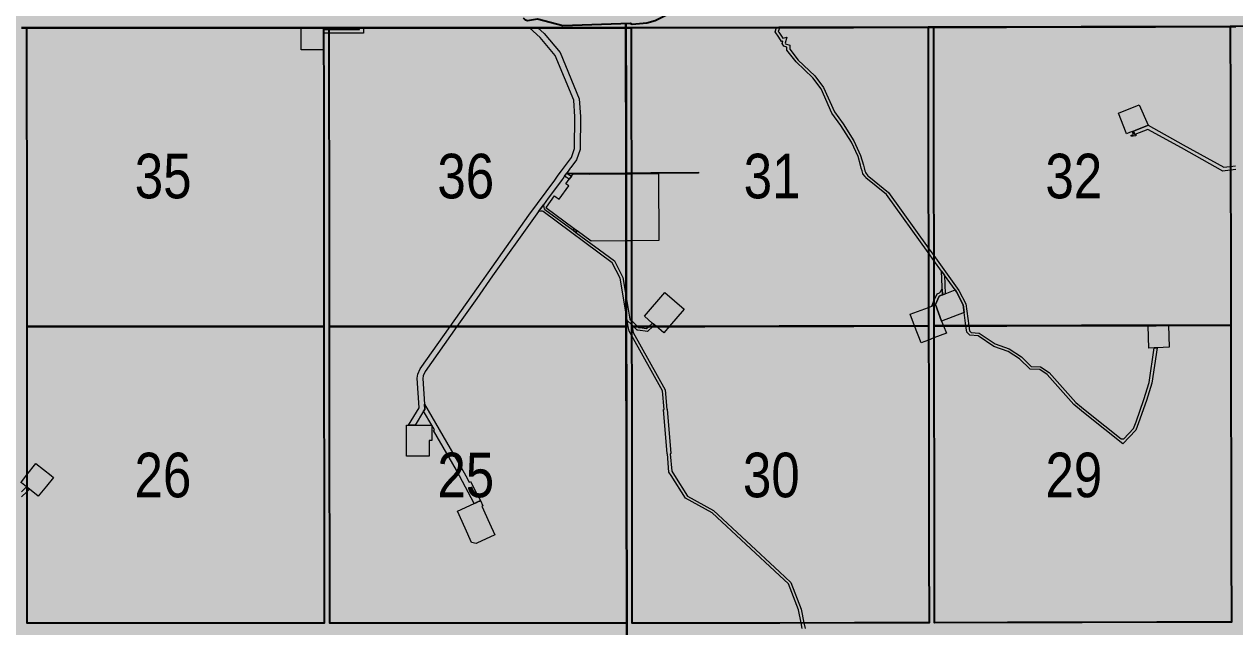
# Model space of a CAD drawing. Extents: x 351064 to 358960, y 6048061 to 6054858.
# Drawn here: x 352978.3 to 353195.6, y 6050648.8 to 6050756.9 of the extents above; entities that cross this region are included whole.
import ezdxf
from ezdxf.enums import TextEntityAlignment as Align

# ---------------------------------------------------------------- set-up
doc = ezdxf.new("R2010")
doc.units = 0
doc.header["$LTSCALE"] = 5
doc.linetypes.add('DASHED2', pattern=[9.525, 6.35, -3.175])
doc.layers.add('AS-ROUTEMAP', color=35, linetype='Continuous', lineweight=0)
doc.layers.add('RoadSeg', color=57, linetype='DASHED2')
doc.layers.add('Townships', color=57, linetype='Continuous')
doc.layers.add('ROUTE-MAP-BACKGROUND-H', color=7, linetype='Continuous', true_color=0xf0ebff)
doc.layers.add('Sections', color=7, linetype='Continuous', true_color=0xa75418)
doc.styles.add('120', font='ARIALN.TTF', dxfattribs={"height": 13})

msp = doc.modelspace()

# ---------------------------------------------------------------- hatches: boundary and pattern name
at = {"layer": 'ROUTE-MAP-BACKGROUND-H'}
h = msp.add_hatch(color=256, dxfattribs=at)
h.dxf.hatch_style = 1
h.paths.add_polyline_path([(352109.337, 6051083.716), (353736.796, 6051083.637), (353740.383, 6050432.833), (352105.91, 6050432.833)])

# ---------------------------------------------------------------- linework, layer by layer
at = {"layer": 'AS-ROUTEMAP', "flags": 128}
for points in [[(353031.978, 6050755.322), (353031.981, 6050752.323), (353030, 6050752.335), (353028, 6050752.334), (353027.997, 6050754.087), (353027.997, 6050754.587), (353027.994, 6050756.322), (353031.978, 6050756.322), (353031.978, 6050755.989), (353031.978, 6050755.322)], [(353032.984, 6050755.323), (353031.978, 6050755.322), (353031.978, 6050755.989), (353032.983, 6050755.99), (353034.983, 6050755.993), (353038.478, 6050755.998), (353038.473, 6050756.322), (353039.139, 6050756.322), (353039.153, 6050755.332), (353034.984, 6050755.326), (353032.984, 6050755.323)], [(353049.969, 6050687.471), (353048.425, 6050684.969), (353047.244, 6050684.969), (353049.144, 6050688.05), (353048.799, 6050693.365), (353048.909, 6050694.088), (353049.339, 6050695.088), (353054.721, 6050702.697), (353059.496, 6050709.448), (353061.525, 6050712.317), (353068.878, 6050722.642), (353073.496, 6050728.952), (353073.89, 6050729.49), (353073.902, 6050729.507), (353074.127, 6050729.814), (353074.703, 6050730.601), (353075.064, 6050731.095), (353076.489, 6050733.042), (353077.042, 6050734.635), (353077.126, 6050740.328), (353076.903, 6050743.311), (353073.596, 6050751.352), (353070.87, 6050754.562), (353068.982, 6050756.322), (353070.448, 6050756.322), (353071.593, 6050755.255), (353074.46, 6050751.878), (353077.888, 6050743.544), (353078.126, 6050740.358), (353078.039, 6050734.46), (353077.384, 6050732.572), (353076.409, 6050731.24), (353076.288, 6050731.074), (353075.926, 6050730.581), (353075.685, 6050730.251), (353075.656, 6050730.211), (353075.565, 6050730.086), (353075.208, 6050729.599), (353075.141, 6050729.507), (353074.697, 6050728.901), (353074.304, 6050728.363), (353072.941, 6050726.5), (353072.35, 6050725.694), (353071.48, 6050724.504), (353070.594, 6050723.295), (353069.689, 6050722.057), (353062.34, 6050711.738), (353059.498, 6050707.72), (353055.945, 6050702.697), (353050.216, 6050694.597), (353049.877, 6050693.811), (353049.803, 6050693.322), (353050.101, 6050688.737), (353050.162, 6050687.784), (353049.969, 6050687.471)], [(353113.708, 6050755.536), (353114.427, 6050754.429), (353115.191, 6050754.636), (353114.884, 6050753.53), (353114.949, 6050753.397), (353115.707, 6050753.189), (353115.687, 6050752.47), (353117.221, 6050750.518), (353120.214, 6050747.648), (353121.769, 6050745.593), (353123.697, 6050741.218), (353125.267, 6050739.052), (353127.211, 6050735.984), (353128.422, 6050733.387), (353128.916, 6050731.627), (353129.056, 6050731.129), (353129.196, 6050730.632), (353129.266, 6050730.382), (353129.276, 6050730.349), (353129.725, 6050729.733), (353129.895, 6050729.593), (353133.428, 6050726.709), (353140.555, 6050716.801), (353141.562, 6050715.4), (353146.059, 6050709.148), (353147.302, 6050706.737), (353147.828, 6050702.816), (353147.952, 6050701.886), (353148.245, 6050701.596), (353149.691, 6050701.483), (353152.557, 6050699.55), (353155.099, 6050698.639), (353157.28, 6050697.233), (353159.06, 6050695.487), (353160.72, 6050695.434), (353162.24, 6050694.425), (353167.034, 6050689.04), (353168.069, 6050688.191), (353169.345, 6050687.144), (353175.182, 6050682.492), (353175.671, 6050682.527), (353177.387, 6050684.351), (353177.854, 6050685.553), (353179.234, 6050689.538), (353180.229, 6050692.615), (353181.125, 6050698.828), (353181.633, 6050698.847), (353180.717, 6050692.502), (353179.708, 6050689.379), (353178.323, 6050685.381), (353177.817, 6050684.079), (353175.491, 6050681.606), (353169.03, 6050686.756), (353168.07, 6050687.544), (353166.687, 6050688.678), (353161.909, 6050694.044), (353160.562, 6050694.939), (353158.849, 6050694.993), (353156.966, 6050696.84), (353154.876, 6050698.188), (353152.329, 6050699.1), (353149.521, 6050700.995), (353148.023, 6050701.112), (353147.48, 6050701.651), (353147.323, 6050702.815), (353147.002, 6050705.21), (353146.818, 6050706.585), (353145.632, 6050708.886), (353145.385, 6050709.229), (353143.475, 6050711.884), (353142.953, 6050712.611), (353141.564, 6050714.542), (353140.556, 6050715.943), (353133.06, 6050726.365), (353129.359, 6050729.386), (353129.209, 6050729.592), (353128.84, 6050730.098), (353128.819, 6050730.127), (353128.679, 6050730.623), (353128.539, 6050731.12), (353128.4, 6050731.618), (353127.951, 6050733.212), (353126.771, 6050735.744), (353124.853, 6050738.771), (353123.261, 6050740.967), (353121.335, 6050745.338), (353119.84, 6050747.315), (353116.849, 6050750.182), (353115.182, 6050752.304), (353115.196, 6050752.811), (353114.6, 6050752.975), (353114.352, 6050753.48), (353114.475, 6050753.925), (353114.206, 6050753.852), (353113.709, 6050754.616), (353113.08, 6050755.585), (353113.308, 6050756.377), (353113.707, 6050756.377), (353113.829, 6050756.378), (353113.708, 6050755.956), (353113.624, 6050755.666), (353113.708, 6050755.536)], [(353176.692, 6050737.484), (353176.176, 6050737.279), (353176.114, 6050737.436), (353174.701, 6050740.997), (353178.419, 6050742.471), (353180.018, 6050738.803), (353179.893, 6050738.753), (353177.692, 6050737.88), (353177.415, 6050737.77), (353177.217, 6050737.692), (353176.692, 6050737.484)], [(353177.415, 6050737.77), (353177.661, 6050737.151), (353177.807, 6050737.209), (353177.818, 6050737.074), (353177.831, 6050736.907), (353177.333, 6050736.868), (353176.992, 6050736.84), (353176.979, 6050737.006), (353177.321, 6050737.034), (353177.265, 6050737.711), (353177.415, 6050737.77)], [(353092.099, 6050730.148), (353092.104, 6050729.517), (353092.201, 6050718.081), (353087.301, 6050718.04), (353086.295, 6050718.032), (353080.021, 6050717.979), (353077.511, 6050719.835), (353076.977, 6050720.23), (353071.917, 6050723.973), (353072.018, 6050724.111), (353073.479, 6050726.107), (353073.748, 6050725.911), (353074.286, 6050725.518), (353076.042, 6050727.919), (353075.504, 6050728.311), (353076.083, 6050729.102), (353076.379, 6050729.506), (353076.481, 6050729.645), (353076.789, 6050730.067), (353079.81, 6050730.018), (353079.824, 6050730.018), (353086.281, 6050730.086), (353087.286, 6050730.097), (353090.769, 6050730.134), (353092.099, 6050730.148)], [(353076.379, 6050729.506), (353076.083, 6050729.102), (353075.533, 6050729.478), (353075.49, 6050729.507), (353075.414, 6050729.558), (353075.257, 6050729.666), (353075.565, 6050730.086), (353075.656, 6050730.211), (353075.844, 6050730.082), (353075.931, 6050730.022), (353076.481, 6050729.645), (353076.379, 6050729.506)], [(353099.294, 6050730.225), (353090.769, 6050730.134), (353087.286, 6050730.097), (353086.281, 6050730.086), (353079.81, 6050730.017), (353076.789, 6050730.066), (353075.973, 6050730.08), (353075.564, 6050730.086), (353075.656, 6050730.211), (353075.685, 6050730.251), (353075.976, 6050730.246), (353079.81, 6050730.184), (353086.28, 6050730.253), (353087.286, 6050730.264), (353090.767, 6050730.301), (353099.292, 6050730.392), (353099.294, 6050730.225)], [(353071.72, 6050723.705), (353076.779, 6050719.961), (353077.312, 6050719.567), (353084.219, 6050714.456), (353085.706, 6050711.478), (353086.307, 6050707.954), (353086.982, 6050703.997), (353087.318, 6050703.673), (353088.332, 6050702.697), (353088.533, 6050702.498), (353088.805, 6050702.461), (353089.998, 6050702.299), (353090.456, 6050702.699), (353091.009, 6050703.183), (353091.083, 6050703.234), (353091.185, 6050703.147), (353091.403, 6050702.959), (353091.446, 6050702.922), (353091.194, 6050702.701), (353090.149, 6050701.784), (353088.419, 6050702.02), (353088.298, 6050702.037), (353088.011, 6050702.314), (353087.619, 6050702.694), (353087.319, 6050702.984), (353086.514, 6050703.763), (353086.311, 6050704.956), (353085.227, 6050711.32), (353083.825, 6050714.126), (353071.425, 6050723.302), (353071.29, 6050723.402), (353071.059, 6050723.367), (353070.593, 6050723.296), (353071.48, 6050724.505), (353071.551, 6050724.038), (353071.586, 6050723.804), (353071.72, 6050723.705)], [(353077.511, 6050719.835), (353077.312, 6050719.567), (353076.779, 6050719.961), (353076.977, 6050720.23), (353077.511, 6050719.835)], [(353143.475, 6050711.884), (353143.579, 6050708.533), (353143.162, 6050708.373), (353143.085, 6050708.343), (353142.953, 6050712.611), (353143.475, 6050711.884)], [(353094.122, 6050702.707), (353093.094, 6050701.508), (353091.703, 6050702.702), (353091.403, 6050702.959), (353091.185, 6050703.147), (353091.02, 6050703.288), (353089.607, 6050704.499), (353093.248, 6050708.744), (353096.735, 6050705.754), (353094.122, 6050702.707)], [(353141.576, 6050706.495), (353141.169, 6050706.338), (353141.575, 6050707.253), (353142.134, 6050708.512), (353142.603, 6050708.693), (353142.735, 6050708.892), (353143.053, 6050709.372), (353143.085, 6050708.343), (353142.773, 6050708.223), (353142.506, 6050708.12), (353141.828, 6050706.591), (353141.576, 6050706.495)], [(353147.002, 6050705.21), (353142.96, 6050703.652), (353141.828, 6050706.591), (353142.506, 6050708.12), (353143.085, 6050708.343), (353143.162, 6050708.373), (353143.579, 6050708.533), (353145.385, 6050709.229), (353145.632, 6050708.886), (353146.818, 6050706.585), (353147.002, 6050705.21)], [(353140.581, 6050700.22), (353139.295, 6050699.725), (353138.112, 6050702.797), (353137.319, 6050704.855), (353140.571, 6050706.108), (353141.169, 6050706.338), (353141.576, 6050706.495), (353141.828, 6050706.591), (353142.96, 6050703.652), (353143.285, 6050702.807), (353143.804, 6050701.461), (353141.586, 6050700.607), (353140.581, 6050700.22)], [(353181.125, 6050698.828), (353180.168, 6050698.792), (353180.018, 6050702.788), (353182.654, 6050702.887), (353182.67, 6050702.887), (353183.681, 6050702.926), (353183.683, 6050702.889), (353183.831, 6050698.929), (353181.633, 6050698.847), (353181.125, 6050698.828)], [(353057.518, 6050675.886), (353058.157, 6050674.691), (353058.378, 6050674.809), (353059.534, 6050672.647), (353060.198, 6050671.406), (353059.971, 6050671.303), (353059.536, 6050671.105), (353059.515, 6050671.095), (353059.057, 6050670.887), (353056.382, 6050675.886), (353055.843, 6050676.894), (353051.713, 6050683.983), (353051.929, 6050684.108), (353051.443, 6050684.943), (353051.428, 6050684.968), (353049.969, 6050687.471), (353050.162, 6050687.784), (353050.101, 6050688.737), (353056.717, 6050677.382), (353057.518, 6050675.886)], [(353051.443, 6050684.943), (353051.442, 6050682.175), (353050.934, 6050682.175), (353050.934, 6050680.674), (353050.934, 6050680.126), (353050.934, 6050679.382), (353046.871, 6050679.382), (353046.871, 6050681.401), (353046.871, 6050682.176), (353046.871, 6050682.497), (353046.872, 6050684.969), (353047.244, 6050684.969), (353048.425, 6050684.969), (353050.935, 6050684.969), (353051.428, 6050684.968), (353051.443, 6050684.968), (353051.443, 6050684.943)], [(352982.238, 6050674.01), (352980.783, 6050672.186), (352979.22, 6050673.433), (352978.75, 6050673.809), (352978.692, 6050673.855), (352977.744, 6050674.611), (352977.657, 6050674.681), (352977.744, 6050674.789), (352978.749, 6050676.049), (352980.36, 6050678.067), (352983.084, 6050675.893), (352983.485, 6050675.573), (352982.238, 6050674.01)], [(353059.543, 6050663.786), (353059.395, 6050663.719), (353058.581, 6050663.898), (353057.408, 6050666.476), (353056.028, 6050669.508), (353059.057, 6050670.887), (353059.515, 6050671.095), (353059.536, 6050671.105), (353059.971, 6050671.303), (353060.198, 6050671.406), (353060.612, 6050670.496), (353060.385, 6050670.393), (353061.774, 6050667.341), (353062.731, 6050665.237), (353059.543, 6050663.786)]]:
    msp.add_lwpolyline(points, close=True, dxfattribs=at)
for points in [[(353195.791, 6050730.874), (353194.807, 6050730.747), (353194.786, 6050730.744), (353193.461, 6050730.574), (353185.996, 6050734.72), (353179.97, 6050738.067), (353177.661, 6050737.151), (353177.415, 6050737.77), (353177.692, 6050737.88), (353179.893, 6050738.753), (353180.018, 6050738.803), (353180.018, 6050738.803), (353186.32, 6050735.303), (353193.593, 6050731.263), (353194.722, 6050731.408), (353194.785, 6050731.416), (353195.727, 6050731.537)], [(353117.944, 6050648.457), (353117.729, 6050649.462), (353117.232, 6050651.786), (353115.451, 6050656.439), (353113.843, 6050657.94), (353101.737, 6050669.236), (353096.954, 6050671.822), (353094.392, 6050675.892), (353094.007, 6050676.504), (353093.747, 6050679.797), (353093.664, 6050679.79), (353093.037, 6050687.745), (353093.12, 6050687.752), (353092.853, 6050691.138), (353087.321, 6050701.013), (353086.849, 6050701.856), (353086.702, 6050702.692), (353086.514, 6050703.763), (353087.319, 6050702.984), (353087.372, 6050702.693), (353087.575, 6050701.577), (353093.343, 6050691.286), (353093.343, 6050691.286), (353093.619, 6050687.791), (353093.702, 6050687.798), (353094.329, 6050679.843), (353094.246, 6050679.836), (353094.496, 6050676.667), (353094.982, 6050675.894), (353097.307, 6050672.199), (353102.031, 6050669.645), (353113.842, 6050658.625), (353115.877, 6050656.725), (353117.712, 6050651.929), (353118.24, 6050649.463), (353118.455, 6050648.458)], [(352977.745, 6050673.006), (352978.692, 6050673.855), (352978.75, 6050673.809), (352979.22, 6050673.433), (352978.75, 6050673.012), (352977.745, 6050672.11)]]:
    msp.add_lwpolyline(points, dxfattribs=at)
at = {"layer": 'RoadSeg', "flags": 128}
msp.add_lwpolyline([(353097.181, 6050762.299), (353096.228, 6050760.638), (353095.391, 6050759.58), (353093.947, 6050758.739), (353091.514, 6050757.537), (353090.025, 6050757.128), (353087.397, 6050756.887), (353087.126, 6050757.046), (353074.932, 6050756.667), (353070.396, 6050757.873), (353068.605, 6050757.522), (353068.234, 6050757.678), (353057.996, 6050767.126), (353053.764, 6050770.541), (353048.466, 6050775.126), (353040.731, 6050780.977), (353040.141, 6050781.793), (353038.513, 6050788.65), (353038.188, 6050791.876), (353038.008, 6050817.081), (353037.688, 6050835.479), (353037.78, 6050840.484), (353038.082, 6050842.76), (353037.703, 6050847.918), (353037.848, 6050855.758), (353037.483, 6050868.653), (353037.318, 6050869.782), (353036.855, 6050870.836), (353035.919, 6050872.077), (353033.792, 6050874.184)], dxfattribs=at)
at = {"layer": 'Sections', "flags": 128}
for points in [[(353032.046, 6050716.084), (353032.058, 6050702.68), (353018.652, 6050702.679), (353005.247, 6050702.679), (352991.841, 6050702.679), (352978.771, 6050702.679), (352978.764, 6050716.083), (352978.758, 6050729.488), (352978.752, 6050742.894), (352978.746, 6050756.299), (352991.811, 6050756.299), (353005.212, 6050756.299), (353018.612, 6050756.299), (353032.013, 6050756.299), (353032.024, 6050742.893), (353032.035, 6050729.488)], [(353086.333, 6050716.075), (353086.349, 6050702.668), (353072.944, 6050702.67), (353059.539, 6050702.673), (353046.133, 6050702.676), (353033.063, 6050702.679), (353033.052, 6050716.084), (353033.04, 6050729.488), (353033.029, 6050742.893), (353033.018, 6050756.299), (353046.084, 6050756.298), (353059.484, 6050756.298), (353072.885, 6050756.299), (353086.285, 6050756.299), (353086.301, 6050742.891), (353086.317, 6050729.483)], [(353140.591, 6050716.185), (353140.612, 6050702.778), (353127.214, 6050702.751), (353113.816, 6050702.724), (353100.418, 6050702.696), (353087.354, 6050702.67), (353087.338, 6050716.077), (353087.322, 6050729.484), (353087.306, 6050742.893), (353087.29, 6050756.301), (353100.349, 6050756.327), (353113.742, 6050756.354), (353127.136, 6050756.381), (353140.529, 6050756.407), (353140.55, 6050743), (353140.57, 6050729.592)], [(353194.849, 6050716.295), (353194.875, 6050702.889), (353181.477, 6050702.862), (353168.078, 6050702.834), (353154.68, 6050702.807), (353141.617, 6050702.781), (353141.597, 6050716.187), (353141.576, 6050729.594), (353141.555, 6050743.002), (353141.535, 6050756.409), (353154.593, 6050756.435), (353167.986, 6050756.462), (353181.38, 6050756.488), (353194.773, 6050756.515), (353194.798, 6050743.108), (353194.823, 6050729.701)], [(353032.092, 6050662.467), (353032.103, 6050649.398), (353018.693, 6050649.397), (353005.283, 6050649.397), (352991.873, 6050649.396), (352978.797, 6050649.396), (352978.791, 6050662.465), (352978.784, 6050675.87), (352978.778, 6050689.274), (352978.771, 6050702.679), (352991.841, 6050702.679), (353005.247, 6050702.679), (353018.652, 6050702.679), (353032.058, 6050702.68), (353032.069, 6050689.276), (353032.08, 6050675.871)], [(353086.398, 6050662.445), (353086.414, 6050649.373), (353073.004, 6050649.379), (353059.594, 6050649.385), (353046.184, 6050649.391), (353033.109, 6050649.398), (353033.097, 6050662.467), (353033.086, 6050675.871), (353033.075, 6050689.275), (353033.063, 6050702.679), (353046.133, 6050702.676), (353059.539, 6050702.673), (353072.944, 6050702.67), (353086.349, 6050702.668), (353086.365, 6050689.26), (353086.381, 6050675.853)], [(353140.675, 6050662.558), (353140.695, 6050649.486), (353127.293, 6050649.458), (353113.89, 6050649.43), (353100.487, 6050649.402), (353087.419, 6050649.375), (353087.403, 6050662.447), (353087.387, 6050675.855), (353087.371, 6050689.262), (353087.354, 6050702.67), (353100.418, 6050702.696), (353113.816, 6050702.724), (353127.214, 6050702.751), (353140.612, 6050702.778), (353140.633, 6050689.372), (353140.654, 6050675.965)], [(353194.952, 6050662.671), (353194.977, 6050649.6), (353181.574, 6050649.572), (353168.171, 6050649.544), (353154.769, 6050649.516), (353141.701, 6050649.488), (353141.68, 6050662.56), (353141.659, 6050675.967), (353141.638, 6050689.374), (353141.617, 6050702.781), (353154.68, 6050702.807), (353168.078, 6050702.834), (353181.477, 6050702.862), (353194.875, 6050702.889), (353194.9, 6050689.483), (353194.926, 6050676.077)]]:
    msp.add_lwpolyline(points, close=True, dxfattribs=at)
at = {"layer": 'Townships', "flags": 128}
for points in [[(353086.284, 6050756.97), (353086.285, 6050756.299), (353059.484, 6050756.298), (353033.018, 6050756.299), (353032.013, 6050756.299), (353005.212, 6050756.299), (352978.746, 6050756.299), (352977.74, 6050756.299)], [(352977.74, 6050756.299), (352978.746, 6050756.299), (353005.212, 6050756.299), (353032.013, 6050756.299), (353033.018, 6050756.299), (353059.484, 6050756.298), (353086.285, 6050756.299)], [(353411.711, 6050757.593), (353411.713, 6050756.923), (353384.931, 6050756.873), (353358.484, 6050756.823), (353357.478, 6050756.821), (353330.696, 6050756.771), (353304.248, 6050756.721), (353303.243, 6050756.719), (353276.46, 6050756.669), (353250.013, 6050756.619), (353249.007, 6050756.617), (353222.225, 6050756.567), (353195.779, 6050756.517), (353194.773, 6050756.515), (353167.986, 6050756.462), (353141.535, 6050756.409), (353140.529, 6050756.407), (353113.742, 6050756.354), (353087.29, 6050756.301), (353086.285, 6050756.299), (353086.284, 6050756.97)], [(353086.681, 6050432.833), (353086.68, 6050433.513), (353086.647, 6050459.993), (353086.613, 6050486.808), (353086.58, 6050513.623), (353086.547, 6050540.438), (353086.546, 6050541.443), (353086.513, 6050567.923), (353086.48, 6050594.738), (353086.448, 6050621.553), (353086.415, 6050648.368), (353086.414, 6050649.373), (353086.381, 6050675.853), (353086.349, 6050702.668), (353086.317, 6050729.483), (353086.285, 6050756.299), (353087.29, 6050756.301), (353113.742, 6050756.354), (353140.529, 6050756.407), (353141.535, 6050756.409), (353167.986, 6050756.462), (353194.773, 6050756.515), (353195.779, 6050756.517)], [(353086.285, 6050756.299), (353086.317, 6050729.483), (353086.349, 6050702.668), (353086.381, 6050675.853), (353086.414, 6050649.373), (353086.415, 6050648.368), (353086.448, 6050621.553), (353086.48, 6050594.738), (353086.513, 6050567.923), (353086.546, 6050541.443), (353086.547, 6050540.438), (353086.58, 6050513.623), (353086.613, 6050486.808), (353086.647, 6050459.993), (353086.68, 6050433.513), (353086.681, 6050432.833)]]:
    msp.add_lwpolyline(points, dxfattribs=at)

# ---------------------------------------------------------------- texts
at = {"layer": 'RoadSeg', "style": '120'}
for s, p in [('35', (353003.205, 6050729.685)), ('36', (353057.528, 6050729.676)), ('31', (353112.523, 6050729.685)), ('32', (353166.685, 6050729.685)), ('26', (353003.159, 6050676.001)), ('25', (353057.528, 6050676.01)), ('30', (353112.383, 6050676.01)), ('29', (353166.697, 6050676.019))]:
    msp.add_text(s, height=8.0015, dxfattribs=at).set_placement(p, align=Align.MIDDLE_CENTER)

doc.saveas('drawing.dxf')
